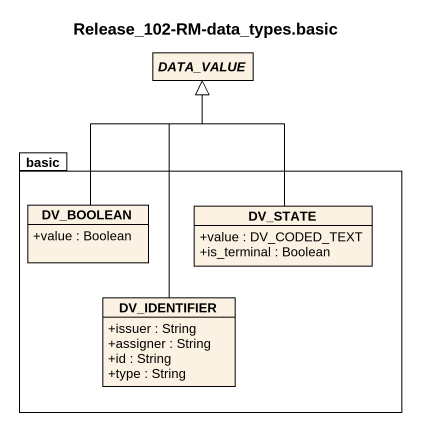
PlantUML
@startuml
title Release_102-RM-data_types.basic
hide circle
hide empty members
skinparam classAttributeIconSize 0
abstract class DATA_VALUE
package basic {
  class DV_BOOLEAN {
    +value : Boolean
  }
  class DV_STATE {
    +value : DV_CODED_TEXT
    +is_terminal : Boolean
  }
  class DV_IDENTIFIER {
    +issuer : String
    +assigner : String
    +id : String
    +type : String
  }
}
DV_BOOLEAN -up-|> DATA_VALUE
DV_STATE -up-|> DATA_VALUE
DV_IDENTIFIER -up-|> DATA_VALUE
@enduml
